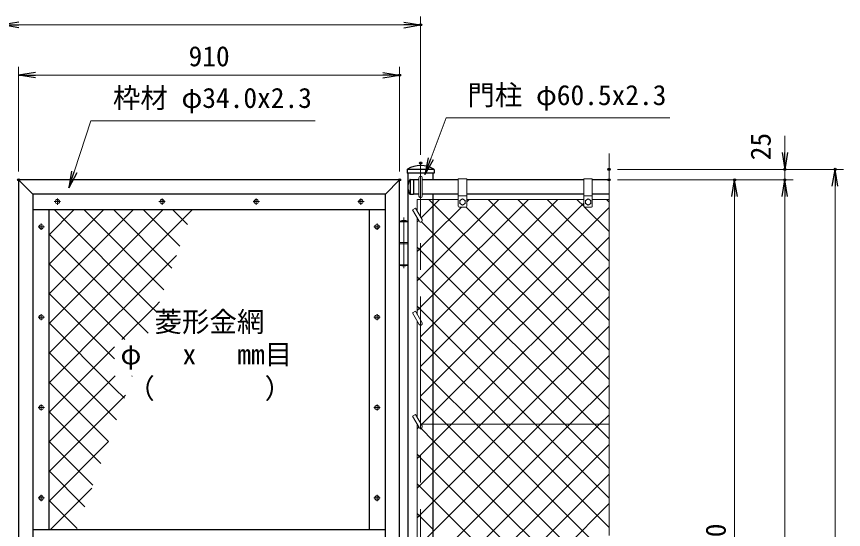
# Model space of a CAD drawing. Units: millimetres, scale not verified. Extents: x -4200 to 4200, y -2970 to 2970.
# Drawn here: x -2567 to -592, y 426 to 1651 of the extents above; entities that cross this region are included whole.
import ezdxf
from ezdxf.enums import TextEntityAlignment as Align

# ---------------------------------------------------------------- set-up
doc = ezdxf.new("R2010")
doc.units = ezdxf.units.MM
doc.header["$LTSCALE"] = 10
doc.header["$PDMODE"] = 32
doc.header["$PDSIZE"] = 5
doc.linetypes.add('USER1', pattern=[50.8, 31.75, -6.35, 6.35, -6.35])
for name, color, linetype, lineweight in [('0-0_D-STR1', 1, 'Continuous', 25), ('0-2_D-STR3', 3, 'Continuous', 13), ('0-3_D-BMK', 2, 'USER1', 13), ('0-6_D-STR-TXT', 7, 'Continuous', 13), ('0-7_D-STR-DIM', 7, 'Continuous', 13), ('0-A_D-STR2', 7, 'Continuous', 13)]:
    doc.layers.add(name, color=color, linetype=linetype, lineweight=lineweight)
doc.layers.add('0-8_0', color=7, linetype='Continuous')
doc.layers.add('0-9_Defpoints', color=8, linetype='Continuous')
doc.styles.add('ＭＳ ゴシック', font='')
doc.styles.get('ＭＳ ゴシック').set_extended_font_data('MS Gothic')

# ---------------------------------------------------------------- blocks, each defined once
blk = doc.blocks.new('_Open')
at = {"layer": '0-8_0'}
blk.add_line((-10, 1.667), (0, 0), dxfattribs=at)
blk.add_lwpolyline([(-10, -1.667), (0, 0), (-10, 0)], dxfattribs=at)

msp = doc.modelspace()

# ---------------------------------------------------------------- linework, layer by layer
at = {"layer": '0-0_D-STR1'}
for p, q in [((-1633.65, 1285.42), (-1633.65, 1277.37)), ((-1569.78, 1286.37), (-1633.31, 1286.37)), ((-1569.45, 1285.42), (-1569.45, 1277.37)), ((-1569.45, 1277.37), (-1633.65, 1277.37)), ((-1571.3, 1261.37), (-1571.3, 1277.37)), ((-2561.8, 1261.37), (-2561.8, 384.37)), ((-1651.8, 1261.37), (-2561.8, 1261.37)), ((-2561.8, 1261.37), (-2527.8, 1227.37)), ((-1651.8, 1261.37), (-1685.8, 1227.37)), ((-1651.8, -508.63), (-1651.8, 1261.37)), ((-1626.88, 1261.87), (-1618.55, 1261.87)), ((-1626.55, 1261.87), (-1626.55, 1226.87)), ((-1618.55, 1261.87), (-1618.55, 1226.87)), ((-1605.55, 1261.37), (-1618.55, 1261.37)), ((-1511.55, 1261.37), (-1597.55, 1261.37)), ((-1211.55, 1261.37), (-1491.55, 1261.37)), ((-1151.55, 1261.37), (-1191.55, 1261.37)), ((-2527.8, 1227.37), (-2527.8, 384.37)), ((-1685.8, 1227.37), (-2527.8, 1227.37)), ((-1685.8, -474.63), (-1685.8, 1227.37)), ((-1626.88, 1226.87), (-1618.55, 1226.87)), ((-1605.55, 1227.37), (-1618.55, 1227.37)), ((-1511.55, 1227.37), (-1597.55, 1227.37)), ((-1571.3, -474.63), (-1571.3, 1227.37)), ((-1211.55, 1227.37), (-1491.55, 1227.37)), ((-1151.55, 1227.37), (-1191.55, 1227.37)), ((-1685.8, 1189.37), (-2527.8, 1189.37)), ((-2489.8, 1189.37), (-2489.8, 426.37)), ((-1723.8, 426.37), (-1723.8, 1189.37)), ((-2527.8, 426.37), (-1685.8, 426.37))]:
    msp.add_line(p, q, dxfattribs=at)
msp.add_lwpolyline([(-1631.8, 1277.37), (-1631.8, -843.63), (-1571.3, -843.63), (-1571.3, -508.63)], dxfattribs=at)
for centre, radius, start, end in [((-1632.15, 1285.42), 1.5, 120.85073, 180), ((-1601.55, 1234.2), 61.17, 59.14927, 120.85073), ((-1570.95, 1285.42), 1.5, 0, 59.14927), ((-1596.32, 1244.37), 35.72, 151.52136, 208.47864), ((-1626.88, 1260.87), 1, 90, 147.70173), ((-1626.88, 1227.87), 1, 212.29827, 270)]:
    msp.add_arc(centre, radius, start, end, dxfattribs=at)
at = {"layer": '0-2_D-STR3'}
for p, q in [((-1605.55, 1222.37), (-1605.55, 1266.37)), ((-1597.55, 1222.37), (-1597.55, 1266.37)), ((-1511.55, 1263.37), (-1511.55, 1198.37)), ((-1491.55, 1263.37), (-1511.55, 1263.37)), ((-1491.55, 1263.37), (-1491.55, 1198.37)), ((-1211.55, 1263.37), (-1211.55, 1198.37)), ((-1191.55, 1263.37), (-1211.55, 1263.37)), ((-1191.55, 1263.37), (-1191.55, 1198.37)), ((-1609.55, 1214.37), (-1511.55, 1214.37)), ((-1609.55, 1186.22), (-1609.55, 1214.37)), ((-1491.55, 1223.37), (-1511.55, 1223.37)), ((-1508.05, 1212.11), (-1501.55, 1215.87)), ((-1508.05, 1212.11), (-1508.05, 1204.63)), ((-1501.55, 1215.87), (-1495.05, 1212.11)), ((-1495.05, 1212.11), (-1495.05, 1204.63)), ((-1491.55, 1214.37), (-1211.55, 1214.37)), ((-1191.55, 1223.37), (-1211.55, 1223.37)), ((-1208.05, 1212.11), (-1201.55, 1215.87)), ((-1208.05, 1212.11), (-1208.05, 1204.63)), ((-1201.55, 1215.87), (-1195.05, 1212.11)), ((-1195.05, 1212.11), (-1195.05, 1204.63)), ((-1191.55, 1214.37), (-1151.55, 1214.37)), ((-1620.94, 1189.96), (-1614.01, 1193.96)), ((-1620.94, 1189.96), (-1605.01, 1162.37)), ((-1614.01, 1193.96), (-1598.08, 1166.37)), ((-1493.55, 1196.37), (-1509.55, 1196.37)), ((-1193.55, 1196.37), (-1209.55, 1196.37)), ((-1609.55, 939.72), (-1609.55, 1170.22)), ((-1631.8, 1161.37), (-1651.8, 1161.37)), ((-1651.8, 1161.37), (-1651.8, 1058.37)), ((-1651.3, 1162.87), (-1651.3, 1161.37)), ((-1651.3, 1162.87), (-1632.3, 1162.87)), ((-1632.3, 1162.87), (-1632.3, 1161.37)), ((-1631.8, 1161.37), (-1631.8, 1058.37)), ((-1631.8, 1111.37), (-1651.8, 1111.37)), ((-1631.8, 1108.37), (-1651.8, 1108.37)), ((-1631.8, 1058.37), (-1651.8, 1058.37)), ((-1651.3, 1058.37), (-1651.3, 1056.87)), ((-1632.3, 1056.87), (-1651.3, 1056.87)), ((-1632.3, 1058.37), (-1632.3, 1056.87)), ((-1620.94, 943.46), (-1614.01, 947.46)), ((-1620.94, 943.46), (-1605.01, 915.87)), ((-1614.01, 947.46), (-1598.08, 919.87)), ((-1609.55, 693.22), (-1609.55, 923.72)), ((-1620.94, 696.96), (-1614.01, 700.96)), ((-1620.94, 696.96), (-1605.01, 669.37)), ((-1614.01, 700.96), (-1598.08, 673.37)), ((-1609.55, 398.22), (-1609.55, 677.22)), ((-1151.55, 677.37), (-1600.39, 677.37))]:
    msp.add_line(p, q, dxfattribs=at)
for points in [[(-1508.05, 1204.63), (-1501.55, 1200.87), (-1495.05, 1204.63)], [(-1208.05, 1204.63), (-1201.55, 1200.87), (-1195.05, 1204.63)]]:
    msp.add_lwpolyline(points, dxfattribs=at)
for centre, radius in [((-2469.3, 1209.37), 5.25), ((-2219.3, 1209.37), 5.25), ((-1994.3, 1209.37), 5.25), ((-1744.3, 1209.37), 5.25), ((-1501.55, 1208.37), 6.49), ((-1201.55, 1208.37), 6.49), ((-2507.8, 1149.37), 5.25), ((-1705.8, 1149.37), 5.25), ((-2507.8, 933.37), 5.25), ((-1705.8, 933.37), 5.25), ((-2507.8, 717.37), 5.25), ((-1705.8, 717.37), 5.25), ((-2507.8, 501.37), 5.25), ((-1705.8, 501.37), 5.25)]:
    msp.add_circle(centre, radius, dxfattribs=at)
for centre, radius, start, end in [((-1601.55, 1266.37), 4, 0, 180), ((-1601.55, 1222.37), 4, 180, 0), ((-1509.55, 1198.37), 2, 180, 270), ((-1493.55, 1198.37), 2, 270, 0), ((-1209.55, 1198.37), 2, 180, 270), ((-1193.55, 1198.37), 2, 270, 0), ((-1601.55, 1164.37), 4, 210, 30), ((-1641.8, 1133.53), 30.83, 72.05475, 107.94525), ((-1641.8, 1086.2), 30.83, 252.05475, 287.94525), ((-1601.55, 917.87), 4, 210, 30), ((-1601.55, 671.37), 4, 210, 30)]:
    msp.add_arc(centre, radius, start, end, dxfattribs=at)
at = {"layer": '0-3_D-BMK'}
for p, q in [((-1601.55, -858.63), (-1601.55, 1301.37)), ((-2461.86, 1209.37), (-2476.74, 1209.37)), ((-2469.3, 1216.81), (-2469.3, 1201.93)), ((-2211.86, 1209.37), (-2226.74, 1209.37)), ((-2219.3, 1216.81), (-2219.3, 1201.93)), ((-1986.86, 1209.37), (-2001.74, 1209.37)), ((-1994.3, 1216.81), (-1994.3, 1201.93)), ((-1736.86, 1209.37), (-1751.74, 1209.37)), ((-1744.3, 1216.81), (-1744.3, 1201.93)), ((-1641.8, 1171.07), (-1641.8, 1050.64)), ((-2500.36, 1149.37), (-2515.24, 1149.37)), ((-2507.8, 1156.81), (-2507.8, 1141.93)), ((-1698.36, 1149.37), (-1713.24, 1149.37)), ((-1705.8, 1156.81), (-1705.8, 1141.93)), ((-2515.24, 933.37), (-2500.36, 933.37)), ((-2507.8, 940.81), (-2507.8, 925.93)), ((-1713.24, 933.37), (-1698.36, 933.37)), ((-1705.8, 940.81), (-1705.8, 925.93)), ((-2515.24, 717.37), (-2500.36, 717.37)), ((-2507.8, 724.81), (-2507.8, 709.93)), ((-1713.24, 717.37), (-1698.36, 717.37)), ((-1705.8, 724.81), (-1705.8, 709.93)), ((-2515.24, 501.37), (-2500.36, 501.37)), ((-2507.8, 508.81), (-2507.8, 493.93)), ((-1713.24, 501.37), (-1698.36, 501.37)), ((-1705.8, 508.81), (-1705.8, 493.93))]:
    msp.add_line(p, q, dxfattribs=at)
at = {"layer": '0-6_D-STR-TXT'}
for points in [[(-1006.15, 1409.37), (-1540.83, 1409.37), (-1590.86, 1275.81)], [(-1853.26, 1402.44), (-2389.2, 1402.44), (-2441.06, 1244.15)]]:
    msp.add_lwpolyline(points, dxfattribs=at)
at = {"layer": '0-7_D-STR-DIM'}
for p, q in [((-1601.55, 1321.37), (-1601.55, 1651.37)), ((-2561.55, 1631.37), (-1641.55, 1631.37)), ((-2561.8, 1281.37), (-2561.8, 1531.37)), ((-1651.8, 1281.37), (-1651.8, 1531.37)), ((-2521.8, 1511.37), (-1691.8, 1511.37)), ((-731.55, 1326.37), (-731.55, 1366.37)), ((-1151.55, 412.02), (-1151.55, 1324.37)), ((-1131.55, 1286.37), (-591.55, 1286.37)), ((-1131.55, 1286.37), (-711.55, 1286.37)), ((-731.55, 1261.37), (-731.55, 1286.37)), ((-1131.55, 1261.37), (-831.55, 1261.37)), ((-1131.55, 1261.37), (-711.55, 1261.37)), ((-1131.55, 1261.37), (-711.55, 1261.37)), ((-611.55, -803.63), (-611.55, 1246.37)), ((-851.55, -468.63), (-851.55, 1221.37)), ((-731.55, -498.63), (-731.55, 1221.37)), ((-731.55, 1221.37), (-731.55, 1181.37))]:
    msp.add_line(p, q, dxfattribs=at)
at = {"layer": '0-9_Defpoints'}
for p in [(-1601.55, 1631.37), (-1651.8, 1511.37), (-1601.55, 1301.37), (-1151.55, 1286.37), (-731.55, 1286.37), (-611.55, 1286.37), (-2561.8, 1261.37), (-1651.8, 1261.37), (-1151.55, 1261.37), (-851.55, 1261.37), (-731.55, 1261.37)]:
    msp.add_point(p, dxfattribs=at)
at = {"layer": '0-A_D-STR2'}
for p, q in [((-1571.3, 1058.04), (-1414.97, 1214.37)), ((-1571.3, 987.33), (-1344.26, 1214.37)), ((-1491.55, 1208.5), (-1485.68, 1214.37)), ((-1151.55, 925.46), (-1440.45, 1214.37)), ((-1151.55, 996.17), (-1369.74, 1214.37)), ((-1151.55, 1066.88), (-1299.03, 1214.37)), ((-1211.18, 1197.22), (-1228.32, 1214.37)), ((-1151.55, 1208.3), (-1157.61, 1214.37)), ((-2489.8, 1129.49), (-2429.92, 1189.37)), ((-2489.8, 1058.78), (-2359.21, 1189.37)), ((-2489.8, 988.07), (-2288.5, 1189.37)), ((-2489.8, 917.36), (-2217.79, 1189.37)), ((-2489.8, 846.65), (-2147.08, 1189.37)), ((-2214.84, 998.81), (-2405.4, 1189.37)), ((-2195.98, 1050.65), (-2334.69, 1189.37)), ((-2177.11, 1102.49), (-2263.98, 1189.37)), ((-2158.24, 1154.33), (-2193.27, 1189.37)), ((-1151.55, 854.75), (-1493.2, 1196.4)), ((-1151.55, 1137.59), (-1210.69, 1196.74)), ((-1609.55, 1161.22), (-1606.25, 1164.51)), ((-1601.55, 1092.62), (-1609.55, 1100.62)), ((-1571.3, 1062.37), (-1601.55, 1092.62)), ((-1601.55, 1027.79), (-1571.3, 1058.04)), ((-1186.3, 677.37), (-1571.3, 1062.37)), ((-1527.71, 677.37), (-1151.55, 1053.53)), ((-1601.55, 1021.91), (-1609.55, 1029.91)), ((-1609.55, 1019.79), (-1601.55, 1027.79)), ((-1571.3, 991.66), (-1601.55, 1021.91)), ((-2332.99, 834.12), (-2489.8, 990.92)), ((-1257.01, 677.37), (-1571.3, 991.66)), ((-1601.55, 957.08), (-1571.3, 987.33)), ((-1457, 677.37), (-1151.55, 982.82)), ((-1601.55, 951.2), (-1609.55, 959.2)), ((-1609.55, 949.08), (-1601.55, 957.08)), ((-1571.3, 920.95), (-1601.55, 951.2)), ((-1327.72, 677.37), (-1571.3, 920.95)), ((-1386.29, 677.37), (-1151.55, 912.11)), ((-2489.8, 705.23), (-2332.99, 862.03)), ((-2328.06, 687.76), (-2489.8, 849.5)), ((-2290.32, 791.44), (-2291.65, 792.78)), ((-2346.93, 635.92), (-2489.8, 778.79)), ((-1244.87, 677.37), (-1151.55, 770.69)), ((-2365.8, 584.07), (-2489.8, 708.07)), ((-1174.16, 677.37), (-1151.55, 699.98)), ((-1608.36, 675.16), (-1609.55, 676.35)), ((-1571.3, 633.78), (-1527.71, 677.37)), ((-1571.3, 563.07), (-1457, 677.37)), ((-1571.3, 492.36), (-1386.29, 677.37)), ((-1571.3, 350.94), (-1244.87, 677.37)), ((-1571.3, 280.23), (-1174.16, 677.37)), ((-1151.55, 501.2), (-1327.72, 677.37)), ((-1151.55, 571.91), (-1257.01, 677.37)), ((-1151.55, 642.62), (-1186.3, 677.37)), ((-1609.55, 666.24), (-1605.53, 670.26)), ((-2384.66, 532.23), (-2489.8, 637.36)), ((-2489.8, 493.1), (-2346.9, 636)), ((-1601.55, 603.53), (-1571.3, 633.78)), ((-1609.55, 595.53), (-1601.55, 603.53)), ((-2403.53, 480.39), (-2489.8, 566.65)), ((-1601.55, 532.82), (-1571.3, 563.07)), ((-1601.55, 526.93), (-1609.55, 534.93)), ((-2485.82, 426.37), (-2387.36, 524.82)), ((-1609.55, 524.82), (-1601.55, 532.82)), ((-1571.3, 496.68), (-1601.55, 526.93)), ((-2422.4, 428.55), (-2489.8, 495.94)), ((-1161.98, 87.37), (-1571.3, 496.68)), ((-1601.55, 462.11), (-1571.3, 492.36)), ((-1552.02, 87.37), (-1151.55, 487.84)), ((-1601.55, 456.22), (-1609.55, 464.22)), ((-1609.55, 454.11), (-1601.55, 462.11)), ((-1571.3, 425.97), (-1601.55, 456.22))]:
    msp.add_line(p, q, dxfattribs=at)
for points in [[(-1601.55, 886.37), (-1571.3, 916.62), (-1273.55, 1214.37)], [(-1601.55, 815.66), (-1571.3, 845.91), (-1211.55, 1205.66)], [(-1600.39, 1170.37), (-1571.3, 1199.47), (-1556.39, 1214.37)], [(-1151.55, 784.04), (-1571.3, 1203.79), (-1581.87, 1214.37)], [(-2233.71, 946.97), (-2248.11, 961.37), (-2476.11, 1189.37)], [(-1609.55, 1090.5), (-1601.55, 1098.5), (-1571.3, 1128.75), (-1503.68, 1196.37)], [(-1601.55, 744.95), (-1571.3, 775.2), (-1151.55, 1194.95)], [(-1151.55, 713.33), (-1571.3, 1133.08), (-1599.29, 1161.07)], [(-2252.58, 895.12), (-2318.82, 961.37), (-2489.8, 1132.34)], [(-1599.67, 676.12), (-1598.42, 677.37), (-1571.3, 704.49), (-1151.55, 1124.24)], [(-2489.8, 775.94), (-2331.8, 933.94), (-2304.37, 961.37), (-2185.04, 1080.7)], [(-2308.13, 879.96), (-2331.8, 903.63), (-2489.8, 1061.63)], [(-2315.07, 879.96), (-2233.66, 961.37), (-2225.5, 969.52)], [(-2309.19, 739.6), (-2331.8, 762.21), (-2489.8, 920.21)], [(-1151.55, 430.49), (-1398.43, 677.37), (-1571.3, 850.24), (-1601.55, 880.49)], [(-1604.12, 388.82), (-1601.55, 391.4), (-1571.3, 421.65), (-1315.58, 677.37), (-1151.55, 841.4)], [(-2489.8, 634.52), (-2331.8, 792.52), (-2331.54, 792.78)], [(-1171.04, 379.27), (-1469.14, 677.37), (-1571.3, 779.52), (-1601.55, 809.77)], [(-2489.8, 563.81), (-2331.8, 721.81), (-2306.43, 747.17)], [(-1151.55, 289.06), (-1539.85, 677.37), (-1571.3, 708.81), (-1601.55, 739.06)], [(-1151.55, 218.35), (-1571.3, 638.1), (-1600.67, 667.48)], [(-1609.55, 171.27), (-1601.55, 179.27), (-1571.3, 209.52), (-1151.55, 629.27)], [(-1151.55, 147.64), (-1571.3, 567.39), (-1601.55, 597.64), (-1609.55, 605.64)], [(-1608.57, 101.53), (-1601.55, 108.56), (-1571.3, 138.81), (-1151.55, 558.56)]]:
    msp.add_lwpolyline(points, dxfattribs=at)

# ---------------------------------------------------------------- block references
at = {"layer": '0-6_D-STR-TXT', "xscale": 4, "yscale": 4}
for p, rotation in [((-1591.56, 1273.94), 249.46512), ((-2441.69, 1242.25), 251.85931)]:
    msp.add_blockref('_Open', p, dxfattribs=dict(at, rotation=rotation))
at = {"layer": '0-7_D-STR-DIM', "xscale": 4, "yscale": 4}
for p, rotation in [((-2601.55, 1631.37), 180), ((-2561.8, 1511.37), 180), ((-731.55, 1286.37), 270), ((-611.55, 1286.37), 90), ((-851.55, 1261.37), 90), ((-731.55, 1261.37), 90), ((-731.55, 1261.37), 90)]:
    msp.add_blockref('_Open', p, dxfattribs=dict(at, rotation=rotation))
for p in [(-1601.55, 1631.37), (-1651.8, 1511.37)]:
    msp.add_blockref('_Open', p, dxfattribs=at)

# ---------------------------------------------------------------- texts
at = {"layer": '0-6_D-STR-TXT', "style": 'ＭＳ ゴシック'}
for s, p in [('枠材 φ34.0x2.3', (-2336.76, 1418.58)), ('門柱 φ60.5x2.3', (-1489.91, 1425.38)), ('菱形金網', (-2237.25, 883.77)), ('φ\u3000 x\u3000 mm目', (-2318.46, 806.18)), ('（\u3000\u3000\u3000\u3000）', (-2302.22, 724.53))]:
    msp.add_text(s, height=48.09, dxfattribs=at).set_placement(p, align=Align.BOTTOM_LEFT)
at = {"layer": '0-7_D-STR-DIM', "style": 'ＭＳ ゴシック'}
msp.add_text('910', height=48.09, dxfattribs=at).set_placement((-2155.92, 1518.12), align=Align.BOTTOM_LEFT)
for s, p in [('25', (-750.93, 1308.01)), ('1770', (-858.29, 309.47))]:
    msp.add_text(s, height=48.09, rotation=90, dxfattribs=at).set_placement(p, align=Align.BOTTOM_LEFT)

doc.saveas('drawing.dxf')
